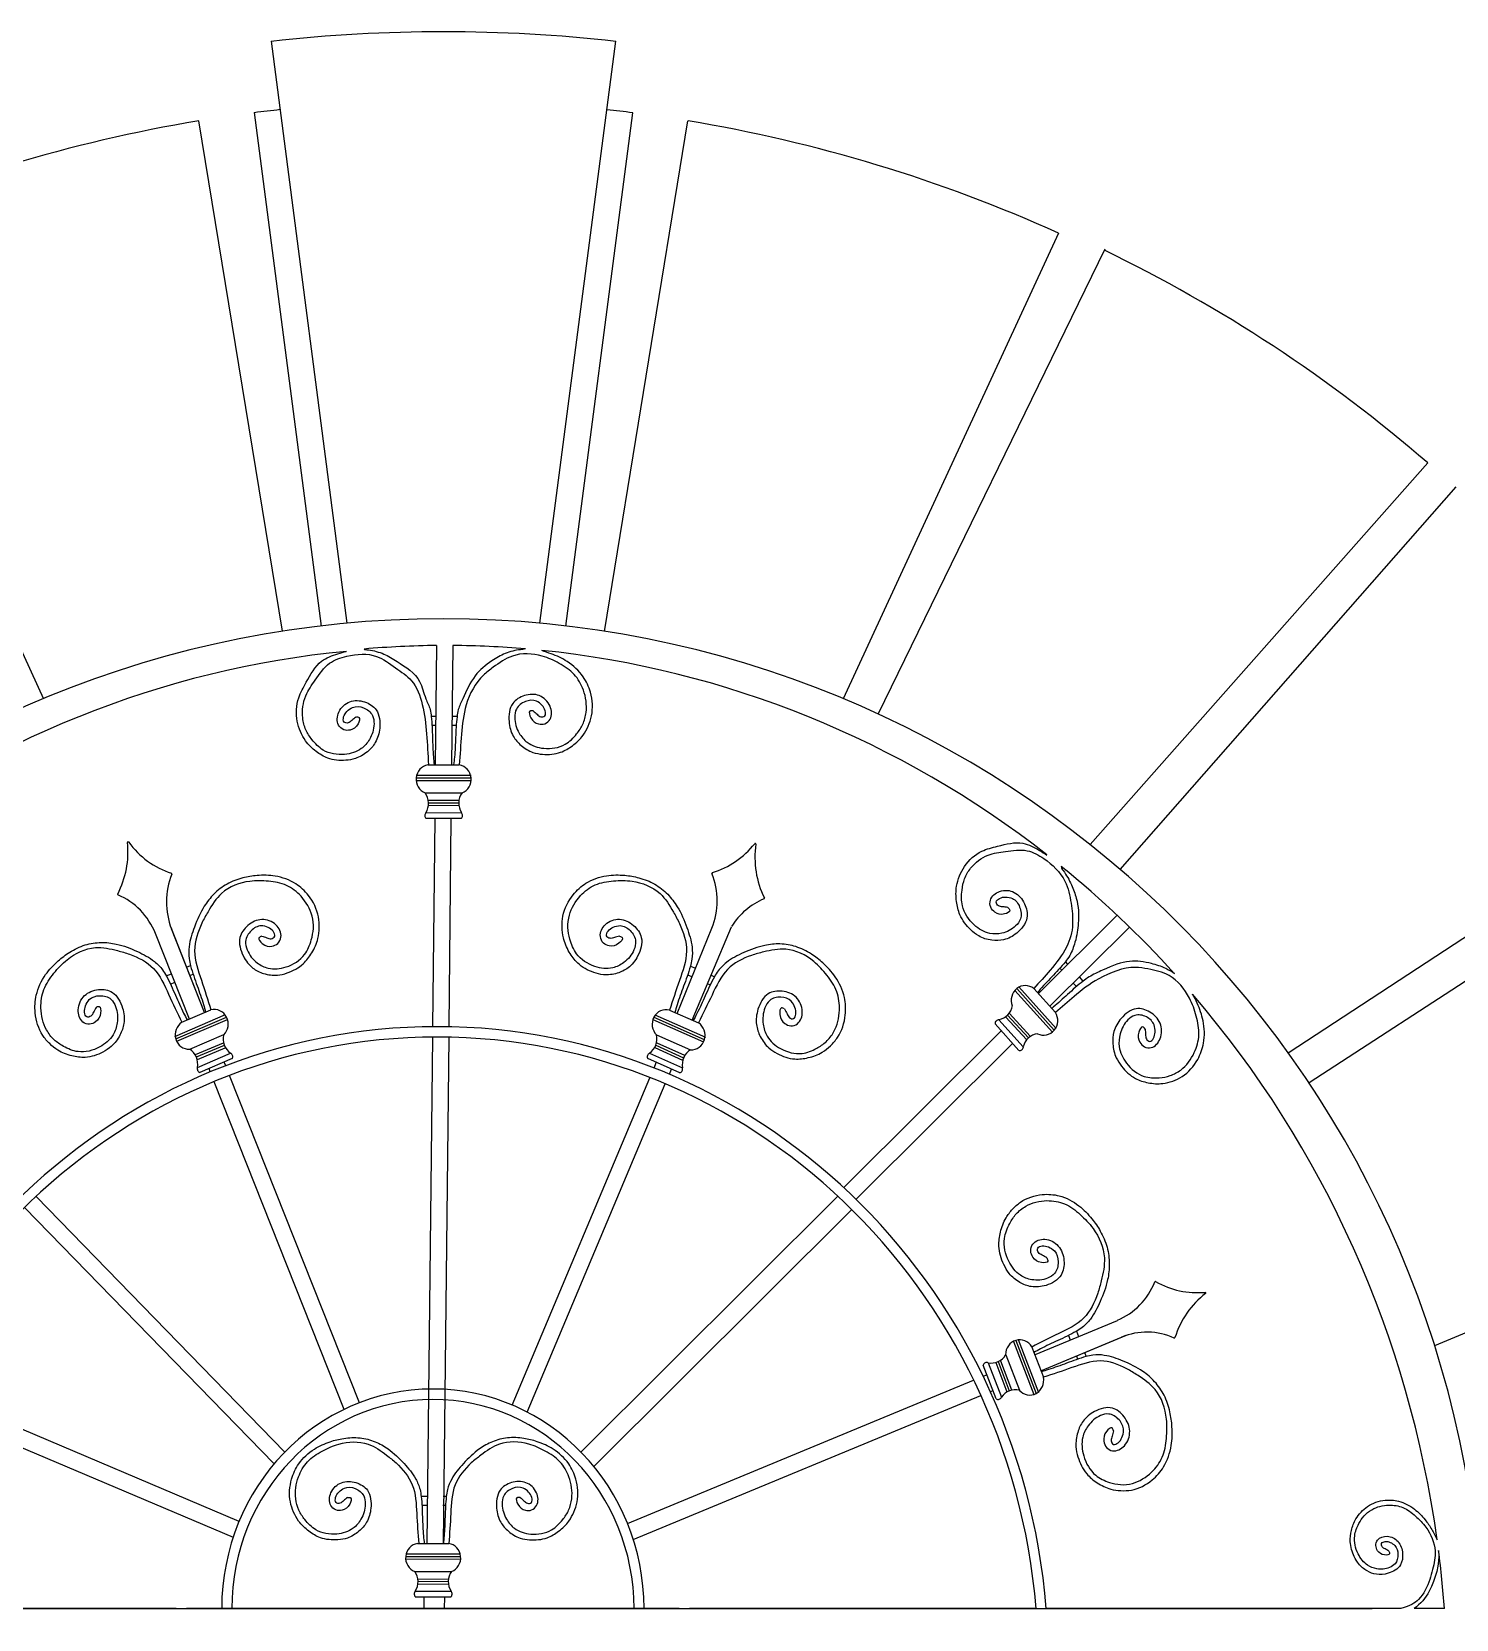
# Model space of a CAD drawing. Extents: x -43 to 90, y 6 to 81.
# Drawn here: x 44.672 to 45.737, y 65.282 to 66.468 of the extents above; entities that cross this region are included whole.
import ezdxf

# ---------------------------------------------------------------- set-up
doc = ezdxf.new("R2010")
doc.units = 0
doc.header["$LTSCALE"] = 0.1
doc.header["$MEASUREMENT"] = 0
doc.layers.add('visto', color=9, linetype='CONTINUOUS')

msp = doc.modelspace()

# ---------------------------------------------------------------- linework, layer by layer
at = {"layer": 'visto'}
for p, q in [((44.8514, 66.4611), (44.9079, 66.0263)), ((45.0522, 66.0263), (45.1088, 66.4611)), ((44.8598, 66.0203), (44.7973, 66.4016)), ((44.8387, 66.4077), (44.8886, 66.0242)), ((45.0716, 66.0242), (45.1215, 66.4076)), ((45.1003, 66.0202), (45.1628, 66.4016)), ((44.5204, 66.3176), (44.6813, 65.9699)), ((45.4397, 66.3176), (45.2788, 65.9698)), ((45.305, 65.9583), (45.4744, 66.3059)), ((45.7155, 66.146), (45.4632, 65.8609)), ((45.4858, 65.8423), (45.7368, 66.1282)), ((44.975, 66.0096), (44.974, 65.9205)), ((44.9872, 66.0096), (44.9862, 65.9205)), ((44.9744, 65.9567), (44.971, 65.9567)), ((44.9744, 65.9499), (44.9715, 65.9499)), ((44.9896, 65.9498), (44.9865, 65.9498)), ((44.9903, 65.9566), (44.9866, 65.9566)), ((44.9597, 65.9128), (45.0007, 65.9128)), ((44.9685, 65.9204), (44.9919, 65.9205)), ((44.9685, 65.9204), (44.9919, 65.9205)), ((44.9597, 65.9108), (45.0007, 65.9109)), ((44.9597, 65.9089), (45.0007, 65.9089)), ((44.9665, 65.8996), (44.994, 65.8996)), ((44.9689, 65.8903), (44.9915, 65.8901)), ((44.969, 65.8942), (44.9915, 65.894)), ((44.969, 65.8942), (44.9915, 65.894)), ((44.969, 65.8922), (44.9915, 65.892)), ((44.9669, 65.8847), (44.9936, 65.8848)), ((44.9933, 65.8804), (44.9672, 65.8804)), ((44.9736, 65.8804), (44.9719, 65.7249)), ((44.9857, 65.8804), (44.984, 65.7248)), ((45.8554, 65.8649), (45.6113, 65.7052)), ((45.6269, 65.6831), (45.8554, 65.8316)), ((45.4246, 65.7496), (45.4834, 65.8081)), ((44.7903, 65.7306), (44.7649, 65.7945)), ((44.8016, 65.7355), (44.7768, 65.7982)), ((44.8016, 65.7355), (44.7769, 65.7979)), ((45.1546, 65.7348), (45.1806, 65.7984)), ((45.1659, 65.7298), (45.1953, 65.7996)), ((45.4331, 65.7401), (45.4926, 65.7993)), ((44.7882, 65.7693), (44.7911, 65.7706)), ((45.1646, 65.7702), (45.1684, 65.7685)), ((45.4467, 65.7716), (45.4449, 65.7736)), ((44.773, 65.7628), (44.7768, 65.7644)), ((44.7761, 65.7567), (44.7793, 65.7581)), ((44.7907, 65.763), (44.7931, 65.764)), ((45.1626, 65.7636), (45.1658, 65.7622)), ((45.1771, 65.7572), (45.1795, 65.7562)), ((45.1797, 65.7635), (45.1826, 65.7622)), ((45.4421, 65.767), (45.4406, 65.7686)), ((45.453, 65.7548), (45.4506, 65.7575)), ((45.4581, 65.759), (45.4553, 65.7621)), ((45.4351, 65.7209), (45.4071, 65.752)), ((45.4365, 65.7223), (45.4085, 65.7534)), ((45.4379, 65.7236), (45.4099, 65.7547)), ((45.4373, 65.7355), (45.4213, 65.7533)), ((44.7794, 65.7176), (44.8173, 65.7339)), ((44.7847, 65.7282), (44.8064, 65.7375)), ((44.7847, 65.7282), (44.8064, 65.7375)), ((45.1381, 65.7338), (45.1758, 65.7171)), ((45.149, 65.7373), (45.1706, 65.7277)), ((45.149, 65.7373), (45.1706, 65.7277)), ((45.4171, 65.7165), (45.4016, 65.7335)), ((45.4185, 65.7179), (45.4029, 65.7348)), ((45.4185, 65.7179), (45.4029, 65.7348)), ((44.7801, 65.7158), (44.818, 65.7321)), ((44.7808, 65.714), (44.8187, 65.7303)), ((44.7903, 65.7306), (44.7901, 65.7309)), ((45.1366, 65.7302), (45.1743, 65.7135)), ((45.1373, 65.732), (45.175, 65.7153)), ((45.2792, 65.6047), (45.3968, 65.7219)), ((45.3922, 65.7269), (45.4101, 65.7071)), ((45.4133, 65.7099), (45.3951, 65.7301)), ((45.4158, 65.7152), (45.4002, 65.7321)), ((44.7905, 65.7081), (44.8159, 65.719)), ((44.7948, 65.7041), (44.8157, 65.7128)), ((44.7948, 65.7041), (44.8157, 65.7128)), ((44.7955, 65.7023), (44.8164, 65.711)), ((44.9718, 65.717), (44.9677, 65.3388)), ((44.984, 65.717), (44.9798, 65.3388)), ((45.1388, 65.7111), (45.1595, 65.7017)), ((45.1393, 65.7189), (45.1646, 65.7077)), ((45.1395, 65.7129), (45.1602, 65.7035)), ((45.1395, 65.7129), (45.1602, 65.7035)), ((45.2885, 65.596), (45.4053, 65.7124)), ((44.7962, 65.7004), (44.8171, 65.7092)), ((44.7963, 65.6945), (44.821, 65.7051)), ((44.8223, 65.701), (44.7981, 65.6906)), ((44.8174, 65.6957), (44.8163, 65.6984)), ((45.1567, 65.6903), (45.1327, 65.701)), ((45.1341, 65.7051), (45.1586, 65.6942)), ((45.1374, 65.694), (45.1391, 65.6981)), ((45.138, 65.7093), (45.1587, 65.6999)), ((44.8059, 65.6911), (44.805, 65.6936)), ((44.9174, 65.4439), (44.8203, 65.6884)), ((45.0314, 65.4421), (45.1344, 65.6868)), ((45.1489, 65.6893), (45.1505, 65.6931)), ((44.906, 65.439), (44.8088, 65.6838)), ((45.0427, 65.4369), (45.1458, 65.6821)), ((44.8616, 65.4071), (44.6757, 65.5981)), ((45.0828, 65.4071), (45.2747, 65.5982)), ((44.8536, 65.3983), (44.6671, 65.5899)), ((45.0924, 65.3963), (45.2851, 65.5883)), ((45.7208, 65.4868), (45.8554, 65.5428)), ((45.4218, 65.4798), (45.4836, 65.5055)), ((45.453, 65.4974), (45.4545, 65.4934)), ((45.406, 65.4898), (45.4212, 65.4502)), ((45.4077, 65.4905), (45.4229, 65.4509)), ((45.4095, 65.4912), (45.4247, 65.4517)), ((45.4196, 65.4856), (45.4283, 65.463)), ((45.4196, 65.4856), (45.4283, 65.463)), ((45.4264, 65.4679), (45.4905, 65.4944)), ((45.4264, 65.4679), (45.4867, 65.493)), ((45.4471, 65.4942), (45.4484, 65.4909)), ((45.3871, 65.4739), (45.397, 65.4481)), ((45.3928, 65.474), (45.4009, 65.4521)), ((45.3945, 65.4747), (45.4027, 65.4528)), ((45.3963, 65.4754), (45.4044, 65.4535)), ((45.3963, 65.4754), (45.4044, 65.4535)), ((45.4002, 65.4798), (45.4104, 65.4533)), ((45.453, 65.479), (45.4539, 65.4765)), ((45.4591, 65.4815), (45.4603, 65.4785)), ((44.8274, 65.3553), (44.5751, 65.4622)), ((45.1176, 65.3538), (45.3762, 65.4609)), ((45.393, 65.4468), (45.3833, 65.472)), ((45.3833, 65.4638), (45.386, 65.4649)), ((44.8231, 65.3433), (44.5696, 65.4507)), ((45.1219, 65.3418), (45.3816, 65.4493)), ((45.3887, 65.4522), (45.3906, 65.453)), ((44.9634, 65.3741), (44.9679, 65.3741)), ((44.964, 65.3675), (44.9679, 65.3675)), ((44.9797, 65.3675), (44.9817, 65.3675)), ((44.9798, 65.3741), (44.9822, 65.3741)), ((44.9519, 65.3312), (44.9929, 65.3312)), ((44.9607, 65.3388), (44.9841, 65.3388)), ((44.9607, 65.3388), (44.9841, 65.3388)), ((44.9519, 65.3292), (44.9929, 65.3292)), ((44.9519, 65.3272), (44.9929, 65.3273)), ((44.9586, 65.3179), (44.9861, 65.318)), ((44.9611, 65.3125), (44.9837, 65.3123)), ((44.9611, 65.3125), (44.9837, 65.3123)), ((44.9611, 65.3106), (44.9837, 65.3104)), ((44.9611, 65.3086), (44.9837, 65.3084)), ((44.959, 65.3031), (44.9858, 65.3031)), ((44.9855, 65.2988), (44.9593, 65.2988)), ((44.9654, 65.2988), (44.9653, 65.2902)), ((44.9808, 65.2988), (44.9807, 65.2902)), ((44.2773, 65.2902), (45.674, 65.2902)), ((44.7805, 65.2902), (44.5277, 65.2902)), ((45.1563, 65.2902), (44.7881, 65.2902)), ((45.4229, 65.2902), (45.1639, 65.2902)), ((45.6955, 65.2902), (45.4305, 65.2902)), ((45.728, 65.2902), (45.7053, 65.2902))]:
    msp.add_line(p, q, dxfattribs=at)
for centre, radius, start, end in [((44.9801, 65.3144), 1.1537, 83.5922, 96.4027), ((44.9801, 65.3002), 1.1164, 96.2751, 97.2742), ((44.9801, 65.3002), 1.1164, 82.721, 83.7202), ((44.9801, 65.3002), 1.1164, 99.4232, 114.3109), ((44.9801, 65.3002), 1.1164, 65.6891, 80.5768), ((44.9939, 65.3118), 1.103, 49.1412, 64.2032), ((44.98, 65.2531), 0.7765, 2.1377, 177.8611)]:
    msp.add_arc(centre, radius, start, end, dxfattribs=at)
for centre, major_axis, ratio, start_param, end_param in [((44.9834, 65.23), (0, 0.7797), 0.962117, 0.011203, 0.083452), ((44.9801, 65.23), (0, 0.7797), 0.962117, -0.081637, -0.009388), ((44.9753, 65.2389), (0, 0.7696), 0.962117, 0.091663, 0.647964), ((44.9801, 65.23), (0, 0.7797), 0.962117, -0.644806, -0.097999), ((44.9701, 65.9097), (0, 0.0109), 0.962117, 0.155923, 2.784514), ((44.9903, 65.9097), (0, 0.0109), 0.962117, 3.499964, 6.128555), ((44.9566, 65.8918), (0, 0.0128), 0.962117, 4.124317, 5.358226), ((45.0038, 65.8919), (0, 0.0128), 0.962117, 0.926252, 2.160161), ((44.969, 65.8827), (0, 0.00297), 0.962117, 0.816935, 2.456389), ((44.9915, 65.8827), (0, 0.00297), 0.962117, 3.82809, 5.467543), ((44.6781, 65.856), (0, 0.0689), 0.962117, 4.229374, 4.807484), ((44.7445, 65.8625), (-0.000338, 0.000338), 1, 4.588714, 7.167399), ((44.7956, 65.9024), (0, 0.0659), 0.962117, 2.21389, 2.840653), ((45.1619, 65.9059), (0, 0.0689), 0.962117, 3.435543, 4.013653), ((45.2762, 65.8513), (0, 0.0659), 0.962117, 1.420059, 2.046822), ((45.213, 65.8613), (-0.000338, 0.000338), 1, 3.770413, 6.350768), ((44.9801, 65.23), (0, 0.7797), 0.962117, -0.815524, -0.662844), ((44.8243, 65.818), (0, 0.0532), 0.962117, 1.168969, 1.958981), ((44.7767, 65.8389), (-0.000338, 0.000338), 1, 3.701764, 5.207607), ((45.1335, 65.8191), (0, 0.0531), 0.962117, 4.312327, 5.104166), ((45.1812, 65.8395), (0.000338, 0.000338), 1, 1.06881, 2.570075), ((44.7371, 65.8237), (-0.000338, 0.000338), 1, 0.286325, 1.802655), ((44.7177, 65.7741), (0, 0.0531), 0.962117, -1.177028, -0.385189), ((45.2384, 65.7709), (0, 0.0532), 0.962117, 0.375139, 1.000864), ((45.2194, 65.8208), (-0.000338, 0.000338), 1, 2.898964, 4.418921), ((45.4148, 65.7447), (0, 0.0109), 0.962117, -0.663039, 1.965552), ((44.9801, 65.23), (0, 0.7797), 0.962117, -1.42727, -0.84222), ((44.8088, 65.7269), (0, 0.0109), 0.962117, 3.890746, 6.519337), ((45.1465, 65.7267), (0, 0.0109), 0.962117, -0.247125, 2.381465), ((45.3931, 65.7428), (0, 0.0128), 0.962117, 3.305355, 4.539264), ((45.4286, 65.7294), (0, 0.0109), 0.962117, 2.681002, 5.309593), ((44.9753, 65.2501), (0, 0.4748), 0.962117, -1.486285, 1.486285), ((44.7901, 65.7189), (0, 0.0109), 0.962117, 0.546705, 3.175296), ((45.1651, 65.7185), (0, 0.0109), 0.962117, 3.096916, 5.725507), ((45.3951, 65.7271), (0, 0.00297), 0.962117, -0.002027, 1.637426), ((44.9753, 65.2501), (0, 0.467), 0.962117, -1.48486, 1.48486), ((44.8278, 65.7158), (0, 0.0128), 0.962117, 1.317034, 2.550943), ((45.1273, 65.7158), (0, 0.0128), 0.962117, 3.721268, 4.955178), ((45.4105, 65.71), (0, 0.00297), 0.962117, 3.009127, 4.648581), ((45.4253, 65.7069), (0, 0.0128), 0.962117, 0.10729, 1.341199), ((44.7842, 65.697), (0, 0.0128), 0.962117, 4.515099, 5.749008), ((44.8198, 65.7024), (0, 0.00297), 0.962117, 4.218871, 5.858325), ((45.1352, 65.7023), (0, 0.00297), 0.962117, 0.413887, 2.05334), ((45.1708, 65.6966), (0, 0.0128), 0.962117, 0.523203, 1.757113), ((44.799, 65.6935), (0, 0.00297), 0.962117, 1.207717, 2.84717), ((45.1559, 65.6932), (0, 0.00297), 0.962117, 3.425041, 5.064494), ((45.4645, 65.5548), (0, 0.0531), 0.962117, 3.524711, 4.316551), ((45.512, 65.534), (0.000338, 0.000338), 1, 0.307676, 1.756729), ((45.5436, 65.5951), (0, 0.0689), 0.962117, 2.647928, 3.226038), ((45.587, 65.4724), (0, 0.0659), 0.962117, 0.632444, 1.259207), ((45.5492, 65.526), (-0.000338, 0.000338), 1, 2.970336, 5.579048), ((45.5056, 65.4435), (0, 0.0532), 0.962117, -0.412476, 0.377535), ((45.4106, 65.4801), (0, 0.0109), 0.962117, -1.03474, 1.59385), ((45.5262, 65.4928), (-0.000338, 0.000338), 1, 2.136925, 3.603954), ((45.386, 65.4711), (0, 0.00297), 0.962117, -0.373728, 1.265725), ((45.3896, 65.4864), (0, 0.0128), 0.962117, 2.933653, 4.167563), ((45.4181, 65.4606), (0, 0.0109), 0.962117, 2.309301, 4.937891), ((44.9722, 65.2902), (0, 0.164), 0.962117, -1.570796, 1.570796), ((45.4072, 65.4409), (0, 0.0128), 0.962117, -0.264412, 0.969498), ((44.9722, 65.2902), (0, 0.1562), 0.962117, -1.570796, 1.570796), ((45.3944, 65.4494), (0, 0.00297), 0.962117, 2.637426, 4.276879), ((44.9623, 65.3281), (0, 0.0109), 0.962117, 0.155923, 2.784514), ((44.9825, 65.3281), (0, 0.0109), 0.962117, 3.499964, 6.128555), ((44.9801, 65.23), (0, 0.7797), 0.962117, -1.493493, -1.437655), ((44.9488, 65.3102), (0, 0.0128), 0.962117, 4.124317, 5.358226), ((44.996, 65.3103), (0, 0.0128), 0.962117, 0.926252, 2.160161), ((44.9611, 65.3011), (0, 0.00297), 0.962117, 0.816935, 2.456389), ((44.9837, 65.3011), (0, 0.00297), 0.962117, 3.82809, 5.467543)]:
    msp.add_ellipse(centre, major_axis=major_axis, ratio=ratio, start_param=start_param, end_param=end_param, dxfattribs=at)
for points, knots in [([(44.9209, 66.0069), (44.9209, 66.0066), (44.9265, 66.0062), (44.9356, 66.0039), (44.9484, 65.9958), (44.9629, 65.9867), (44.9658, 65.9712), (44.9702, 65.963), (44.9715, 65.9531), (44.9719, 65.9413), (44.9722, 65.9293), (44.9729, 65.9225), (44.9731, 65.9206)], [0.3052072, 0.3052072, 0.3052072, 0.3052072, 0.3109717, 0.325695, 0.3395508, 0.3669004, 0.3832256, 0.393643, 0.4000635, 0.4186062, 0.4359722, 0.4428803, 0.4428803, 0.4428803, 0.4428803]), ([(45.0413, 66.0071), (45.0401, 66.0067), (45.0349, 66.0064), (45.0262, 66.0042), (45.0146, 65.9975), (45.0021, 65.9872), (44.9962, 65.973), (44.9911, 65.9629), (44.9897, 65.953), (44.9892, 65.9412), (44.9887, 65.9292), (44.9879, 65.9224), (44.9877, 65.9205)], [0.3030127, 0.3030127, 0.3030127, 0.3030127, 0.3073452, 0.3220686, 0.3359243, 0.3561849, 0.3797978, 0.3902152, 0.3966357, 0.4151784, 0.4325444, 0.4394525, 0.4394525, 0.4394525, 0.4394525]), ([(44.9146, 65.9562), (44.9155, 65.9563), (44.9184, 65.9564), (44.9161, 65.9492), (44.9115, 65.9462), (44.9053, 65.9461), (44.9, 65.951), (44.901, 65.9612), (44.9097, 65.9691), (44.9212, 65.9685), (44.932, 65.9619), (44.9333, 65.9485), (44.9302, 65.9373), (44.9232, 65.9296), (44.9153, 65.925), (44.905, 65.9233), (44.8945, 65.9243), (44.8844, 65.9304), (44.8773, 65.9372), (44.873, 65.9453), (44.8695, 65.9559), (44.8704, 65.9696), (44.8786, 65.984), (44.8864, 65.9983), (44.899, 66.0029), (44.9054, 66.0047), (44.9075, 66.0052)], [0, 0, 0, 0, 0.0029522, 0.0088753, 0.017877, 0.0237296, 0.0300744, 0.041641, 0.0552271, 0.0689889, 0.081862, 0.09836, 0.1118525, 0.1228051, 0.1354037, 0.1444547, 0.1612156, 0.1734922, 0.1870827, 0.1965234, 0.2061563, 0.227041, 0.2424418, 0.2659819, 0.2824657, 0.2904474, 0.2904474, 0.2904474, 0.2904474]), ([(44.9146, 65.9562), (44.9136, 65.9554), (44.9117, 65.9539), (44.9092, 65.9513), (44.9049, 65.952), (44.9053, 65.9569), (44.9079, 65.9606), (44.9129, 65.9646), (44.9208, 65.9638), (44.9275, 65.9586), (44.9288, 65.949), (44.9259, 65.9399), (44.9181, 65.9309), (44.9053, 65.927), (44.8909, 65.9294), (44.8822, 65.9384), (44.8768, 65.9466), (44.8739, 65.9579), (44.8757, 65.9718), (44.8849, 65.9845), (44.8934, 65.9972), (44.9105, 66.003), (44.9291, 66.0044), (44.9438, 65.993), (44.9584, 65.9836), (44.9654, 65.9647), (44.9677, 65.9434), (44.9685, 65.9283), (44.9689, 65.9206)], [0, 0, 0, 0, 0.0038421, 0.0070873, 0.010149, 0.0137589, 0.0183324, 0.0234904, 0.0316056, 0.0401255, 0.0462395, 0.0578075, 0.0667282, 0.0797324, 0.0959035, 0.1071594, 0.1153955, 0.1241279, 0.1401531, 0.1532137, 0.1693551, 0.1829482, 0.2051584, 0.2214176, 0.2362976, 0.2550037, 0.2762429, 0.2981759, 0.2981759, 0.2981759, 0.2981759]), ([(45.047, 65.9608), (45.048, 65.96), (45.0499, 65.9585), (45.0524, 65.9559), (45.0567, 65.9565), (45.0563, 65.9615), (45.0538, 65.9651), (45.0489, 65.9693), (45.0409, 65.9685), (45.0341, 65.9634), (45.0328, 65.9539), (45.0355, 65.9447), (45.0432, 65.9356), (45.056, 65.9316), (45.0703, 65.9337), (45.0792, 65.9426), (45.0847, 65.9508), (45.0878, 65.9621), (45.0859, 65.9757), (45.0784, 65.9889), (45.0667, 65.9966), (45.0516, 66.0035), (45.0327, 66.0045), (45.0192, 65.9948), (45.0055, 65.9846), (44.9958, 65.9668), (44.9935, 65.9431), (44.9924, 65.9281), (44.9919, 65.9205)], [0, 0, 0, 0, 0.0038421, 0.0070873, 0.010149, 0.0137589, 0.0183324, 0.0234904, 0.0316056, 0.0401255, 0.0462395, 0.0578075, 0.0667282, 0.0797324, 0.0959035, 0.1071594, 0.1153955, 0.1241279, 0.1401531, 0.1532137, 0.1667739, 0.180367, 0.2025771, 0.2188363, 0.228019, 0.2526819, 0.2739211, 0.2958541, 0.2958541, 0.2958541, 0.2958541]), ([(45.047, 65.9608), (45.0461, 65.9609), (45.0433, 65.9611), (45.0455, 65.9538), (45.05, 65.9508), (45.0562, 65.9506), (45.0615, 65.9554), (45.0607, 65.9656), (45.0521, 65.9737), (45.0406, 65.9732), (45.0297, 65.9667), (45.0282, 65.9534), (45.0312, 65.9422), (45.0381, 65.9343), (45.0459, 65.9296), (45.0562, 65.9278), (45.0668, 65.9286), (45.0769, 65.9347), (45.0841, 65.9413), (45.0884, 65.9494), (45.0921, 65.96), (45.0912, 65.9735), (45.0845, 65.9879), (45.0737, 65.9978), (45.0625, 66.003), (45.0558, 66.0049), (45.0535, 66.0059)], [0, 0, 0, 0, 0.0029522, 0.0088753, 0.017877, 0.0237296, 0.0300744, 0.041641, 0.0552271, 0.0689889, 0.081862, 0.09836, 0.1118525, 0.1228051, 0.1354037, 0.1444547, 0.1612156, 0.1734922, 0.1870827, 0.1965234, 0.2061563, 0.227041, 0.2424418, 0.2623554, 0.2788392, 0.2878453, 0.2878453, 0.2878453, 0.2878453]), ([(45.4018, 65.8139), (45.4025, 65.8132), (45.4046, 65.8112), (45.3979, 65.8079), (45.3927, 65.8094), (45.3884, 65.8139), (45.3881, 65.8212), (45.3959, 65.8276), (45.4074, 65.8265), (45.4149, 65.8175), (45.4178, 65.8047), (45.4094, 65.7945), (45.3995, 65.7892), (45.3892, 65.789), (45.3806, 65.7918), (45.3723, 65.7984), (45.3657, 65.807), (45.363, 65.8188), (45.3628, 65.8288), (45.3655, 65.8376), (45.3705, 65.8476), (45.3806, 65.8564), (45.3962, 65.8602), (45.4115, 65.8642), (45.4235, 65.8579), (45.4292, 65.8543), (45.431, 65.8531)], [0, 0, 0, 0, 0.0029522, 0.0088753, 0.017877, 0.0237296, 0.0300744, 0.041641, 0.0552271, 0.0689889, 0.081862, 0.09836, 0.1118525, 0.1228051, 0.1354037, 0.1444547, 0.1612156, 0.1734922, 0.1870827, 0.1965234, 0.2061563, 0.227041, 0.2424418, 0.2659819, 0.2824657, 0.2904474, 0.2904474, 0.2904474, 0.2904474]), ([(45.4018, 65.8139), (45.4005, 65.8141), (45.3982, 65.8145), (45.3947, 65.8146), (45.3922, 65.8183), (45.3959, 65.8214), (45.4002, 65.822), (45.4065, 65.821), (45.4114, 65.8145), (45.4124, 65.8058), (45.4066, 65.7983), (45.3983, 65.7942), (45.3867, 65.7938), (45.3751, 65.8008), (45.3668, 65.8131), (45.3671, 65.826), (45.3691, 65.8357), (45.3749, 65.8457), (45.3858, 65.854), (45.4009, 65.8558), (45.4157, 65.8582), (45.4315, 65.8494), (45.4454, 65.8363), (45.4492, 65.8176), (45.4511, 65.8), (45.4466, 65.7833), (45.4342, 65.7679), (45.4253, 65.7579), (45.4211, 65.7534)], [0, 0, 0, 0, 0.0041268, 0.0076126, 0.0109012, 0.0147787, 0.019691, 0.0252314, 0.033948, 0.0430994, 0.0496664, 0.0620919, 0.0716737, 0.0856417, 0.1030113, 0.1151014, 0.1239479, 0.1333275, 0.1505404, 0.164569, 0.1819067, 0.1965072, 0.2203635, 0.2378277, 0.2538105, 0.273903, 0.2967163, 0.3158959, 0.3158959, 0.3158959, 0.3158959]), ([(45.4417, 65.8445), (45.4417, 65.8433), (45.445, 65.8392), (45.4495, 65.8311), (45.4545, 65.8176), (45.455, 65.8055), (45.4531, 65.7903), (45.4488, 65.7786), (45.4427, 65.7707), (45.4348, 65.7623), (45.4276, 65.7548), (45.4242, 65.7507), (45.4239, 65.7503)], [0.3067854, 0.3067854, 0.3067854, 0.3067854, 0.3109717, 0.325695, 0.3395508, 0.3669004, 0.3832256, 0.393643, 0.4000635, 0.4186062, 0.4359722, 0.4377617, 0.4377617, 0.4377617, 0.4377617]), ([(44.8443, 65.7925), (44.8434, 65.7921), (44.8407, 65.7912), (44.8456, 65.7853), (44.851, 65.7843), (44.8568, 65.7866), (44.86, 65.7933), (44.8553, 65.8025), (44.8442, 65.8065), (44.8336, 65.8014), (44.8259, 65.7909), (44.8295, 65.7778), (44.8366, 65.7685), (44.846, 65.764), (44.8551, 65.7628), (44.8654, 65.7653), (44.875, 65.7704), (44.8822, 65.7802), (44.8865, 65.7894), (44.8874, 65.7987), (44.8869, 65.8101), (44.8809, 65.8224), (44.8692, 65.8331), (44.8554, 65.838), (44.8417, 65.8382), (44.8295, 65.8363), (44.8183, 65.8321), (44.8084, 65.8245), (44.8, 65.8136), (44.794, 65.8001), (44.7898, 65.7869), (44.7896, 65.7768), (44.7919, 65.767), (44.796, 65.7557), (44.8, 65.7443), (44.8019, 65.7377), (44.8024, 65.7358)], [0, 0, 0, 0, 0.0024036, 0.007226, 0.014555, 0.0193201, 0.0244859, 0.0339031, 0.0449646, 0.0561691, 0.0666501, 0.0800824, 0.0910676, 0.0999849, 0.1102425, 0.1176115, 0.1312579, 0.1412532, 0.1523182, 0.1600046, 0.1678475, 0.1848513, 0.1973903, 0.2136035, 0.2270242, 0.237627, 0.2502331, 0.2622205, 0.2735016, 0.2899973, 0.3045368, 0.3130184, 0.3182458, 0.3333428, 0.3474818, 0.3531062, 0.3531062, 0.3531062, 0.3531062]), ([(44.8443, 65.7925), (44.8456, 65.7921), (44.8479, 65.7915), (44.8512, 65.79), (44.855, 65.7923), (44.8528, 65.7969), (44.849, 65.7992), (44.8429, 65.8011), (44.8357, 65.7971), (44.8313, 65.7896), (44.8336, 65.7801), (44.8397, 65.7726), (44.8503, 65.7672), (44.8638, 65.7687), (44.8765, 65.7766), (44.8813, 65.7886), (44.8834, 65.7984), (44.882, 65.8103), (44.8751, 65.8222), (44.8631, 65.8315), (44.8492, 65.8339), (44.8325, 65.8342), (44.8144, 65.8275), (44.8053, 65.8129), (44.7976, 65.7991), (44.7917, 65.7811), (44.7995, 65.7593), (44.804, 65.7448), (44.8064, 65.7375)], [0, 0, 0, 0, 0.0039008, 0.0071957, 0.0103042, 0.0139694, 0.0186128, 0.0238497, 0.032089, 0.0407393, 0.0469468, 0.0586918, 0.067749, 0.0809522, 0.0973706, 0.1087987, 0.1171608, 0.1260268, 0.1422971, 0.1555575, 0.1693251, 0.1831261, 0.2056761, 0.222184, 0.2315071, 0.2519039, 0.273468, 0.2957365, 0.2957365, 0.2957365, 0.2957365]), ([(45.1116, 65.7926), (45.1125, 65.7923), (45.1152, 65.7913), (45.1103, 65.7855), (45.1049, 65.7846), (45.0991, 65.7869), (45.096, 65.7937), (45.1007, 65.8028), (45.1118, 65.8067), (45.1224, 65.8015), (45.1301, 65.7909), (45.1262, 65.7778), (45.1191, 65.7686), (45.1096, 65.7642), (45.1005, 65.7631), (45.0903, 65.7657), (45.0807, 65.7709), (45.0736, 65.7808), (45.0694, 65.79), (45.0686, 65.7994), (45.0692, 65.8108), (45.0754, 65.8229), (45.0871, 65.8336), (45.101, 65.8383), (45.1147, 65.8384), (45.1268, 65.8363), (45.1381, 65.832), (45.1478, 65.8243), (45.1562, 65.8133), (45.162, 65.7997), (45.1661, 65.7865), (45.1662, 65.7764), (45.1638, 65.7666), (45.1596, 65.7554), (45.1554, 65.744), (45.1535, 65.7374), (45.1529, 65.7355)], [0, 0, 0, 0, 0.0024036, 0.007226, 0.014555, 0.0193201, 0.0244859, 0.0339031, 0.0449646, 0.0561691, 0.0666501, 0.0800824, 0.0910676, 0.0999849, 0.1102425, 0.1176115, 0.1312579, 0.1412532, 0.1523182, 0.1600046, 0.1678475, 0.1848513, 0.1973903, 0.2136035, 0.2270242, 0.237627, 0.2502331, 0.2622205, 0.2735016, 0.2899973, 0.3045368, 0.3130184, 0.3182458, 0.3333428, 0.3474818, 0.3531062, 0.3531062, 0.3531062, 0.3531062]), ([(45.1116, 65.7926), (45.1103, 65.7923), (45.108, 65.7917), (45.1047, 65.7903), (45.1009, 65.7926), (45.1032, 65.7971), (45.107, 65.7995), (45.1131, 65.8012), (45.1203, 65.7972), (45.1246, 65.7896), (45.1222, 65.7802), (45.116, 65.7728), (45.1054, 65.7675), (45.0919, 65.7691), (45.0793, 65.7771), (45.0746, 65.7892), (45.0726, 65.799), (45.0741, 65.8109), (45.0811, 65.8227), (45.0932, 65.8319), (45.1071, 65.8342), (45.1239, 65.8343), (45.1419, 65.8273), (45.1508, 65.8127), (45.1584, 65.7987), (45.1642, 65.7807), (45.1561, 65.759), (45.1514, 65.7446), (45.149, 65.7373)], [0, 0, 0, 0, 0.0039008, 0.0071957, 0.0103042, 0.0139694, 0.0186128, 0.0238497, 0.032089, 0.0407393, 0.0469468, 0.0586918, 0.067749, 0.0809522, 0.0973706, 0.1087987, 0.1171608, 0.1260268, 0.1422971, 0.1555575, 0.1693251, 0.1831261, 0.2056761, 0.222184, 0.2315071, 0.2519039, 0.273468, 0.2957365, 0.2957365, 0.2957365, 0.2957365]), ([(44.7205, 65.7393), (44.7213, 65.7397), (44.7239, 65.741), (44.7245, 65.7333), (44.7213, 65.7287), (44.7156, 65.726), (44.7088, 65.7284), (44.7058, 65.7384), (44.711, 65.7493), (44.722, 65.7535), (44.7346, 65.7517), (44.7409, 65.7397), (44.7422, 65.728), (44.7386, 65.7179), (44.733, 65.7104), (44.724, 65.7046), (44.7137, 65.7011), (44.702, 65.7028), (44.6927, 65.7062), (44.6857, 65.7121), (44.6783, 65.7206), (44.6743, 65.7337), (44.6752, 65.7499), (44.6817, 65.7635), (44.6912, 65.7736), (44.7012, 65.7812), (44.712, 65.7865), (44.7241, 65.7883), (44.7375, 65.7868), (44.751, 65.7816), (44.7629, 65.7753), (44.7698, 65.7684), (44.7749, 65.7597), (44.7797, 65.7487), (44.7846, 65.7377), (44.7877, 65.7316), (44.7886, 65.7299)], [0, 0, 0, 0, 0.0024036, 0.007226, 0.014555, 0.0193201, 0.0244859, 0.0339031, 0.0449646, 0.0561691, 0.0666501, 0.0800824, 0.0910676, 0.0999849, 0.1102425, 0.1176115, 0.1312579, 0.1412532, 0.1523182, 0.1600046, 0.1678475, 0.1848513, 0.1973903, 0.2136035, 0.2270242, 0.237627, 0.2502331, 0.2622205, 0.2735016, 0.2899973, 0.3045368, 0.3130184, 0.3182458, 0.3333428, 0.3474818, 0.3531062, 0.3531062, 0.3531062, 0.3531062]), ([(44.7205, 65.7393), (44.7198, 65.7381), (44.7186, 65.7359), (44.7172, 65.7325), (44.713, 65.7314), (44.7115, 65.7362), (44.7125, 65.7406), (44.7156, 65.7465), (44.7234, 65.7489), (44.7317, 65.7468), (44.7364, 65.7384), (44.7372, 65.7286), (44.7334, 65.717), (44.7228, 65.7082), (44.7085, 65.7045), (44.6969, 65.7094), (44.6887, 65.7149), (44.6816, 65.7243), (44.6784, 65.7378), (44.6806, 65.7532), (44.6888, 65.7651), (44.7005, 65.7776), (44.7179, 65.786), (44.7343, 65.7824), (44.7491, 65.7782), (44.7655, 65.7699), (44.7748, 65.7486), (44.7814, 65.7351), (44.7847, 65.7282)], [0, 0, 0, 0, 0.0039008, 0.0071957, 0.0103042, 0.0139694, 0.0186128, 0.0238497, 0.032089, 0.0407393, 0.0469468, 0.0586918, 0.067749, 0.0809522, 0.0973706, 0.1087987, 0.1171608, 0.1260268, 0.1422971, 0.1555575, 0.1693251, 0.1831261, 0.2056761, 0.222184, 0.2315071, 0.2519039, 0.273468, 0.2957365, 0.2957365, 0.2957365, 0.2957365]), ([(45.2349, 65.7381), (45.2341, 65.7386), (45.2315, 65.7399), (45.2308, 65.7322), (45.234, 65.7275), (45.2396, 65.7248), (45.2465, 65.7271), (45.2496, 65.737), (45.2445, 65.7481), (45.2336, 65.7523), (45.2209, 65.7507), (45.2145, 65.7388), (45.2131, 65.7271), (45.2166, 65.7169), (45.2221, 65.7093), (45.2311, 65.7035), (45.2413, 65.6999), (45.2531, 65.7015), (45.2624, 65.7047), (45.2694, 65.7106), (45.2769, 65.719), (45.2811, 65.732), (45.2803, 65.7482), (45.2739, 65.7619), (45.2645, 65.7721), (45.2546, 65.7798), (45.2438, 65.7852), (45.2318, 65.7872), (45.2183, 65.7858), (45.2049, 65.7808), (45.1929, 65.7746), (45.1858, 65.7677), (45.1807, 65.7592), (45.1758, 65.7482), (45.1708, 65.7372), (45.1676, 65.7312), (45.1667, 65.7295)], [0, 0, 0, 0, 0.0024036, 0.007226, 0.014555, 0.0193201, 0.0244859, 0.0339031, 0.0449646, 0.0561691, 0.0666501, 0.0800824, 0.0910676, 0.0999849, 0.1102425, 0.1176115, 0.1312579, 0.1412532, 0.1523182, 0.1600046, 0.1678475, 0.1848513, 0.1973903, 0.2136035, 0.2270242, 0.237627, 0.2502331, 0.2622205, 0.2735016, 0.2899973, 0.3045368, 0.3130184, 0.3182458, 0.3333428, 0.3474818, 0.3531062, 0.3531062, 0.3531062, 0.3531062]), ([(45.2349, 65.7381), (45.2356, 65.7369), (45.2368, 65.7348), (45.2381, 65.7313), (45.2423, 65.7301), (45.2439, 65.7349), (45.2429, 65.7394), (45.2398, 65.7452), (45.2321, 65.7478), (45.2238, 65.7458), (45.219, 65.7374), (45.2181, 65.7276), (45.2218, 65.716), (45.2323, 65.707), (45.2466, 65.7032), (45.2582, 65.708), (45.2664, 65.7134), (45.2736, 65.7227), (45.2769, 65.7362), (45.2749, 65.7516), (45.2668, 65.7636), (45.2553, 65.7762), (45.238, 65.7848), (45.2216, 65.7814), (45.2067, 65.7774), (45.1902, 65.7692), (45.1807, 65.7481), (45.174, 65.7346), (45.1706, 65.7277)], [0, 0, 0, 0, 0.0039008, 0.0071957, 0.0103042, 0.0139694, 0.0186128, 0.0238497, 0.032089, 0.0407393, 0.0469468, 0.0586918, 0.067749, 0.0809522, 0.0973706, 0.1087987, 0.1171608, 0.1260268, 0.1422971, 0.1555575, 0.1693251, 0.1831261, 0.2056761, 0.222184, 0.2315071, 0.2519039, 0.273468, 0.2957365, 0.2957365, 0.2957365, 0.2957365]), ([(45.5263, 65.7644), (45.5242, 65.7659), (45.5188, 65.7692), (45.5075, 65.7728), (45.4917, 65.7751), (45.4777, 65.7697), (45.4631, 65.7627), (45.4552, 65.757), (45.4467, 65.7492), (45.439, 65.7422), (45.4349, 65.7389), (45.4345, 65.7386)], [0.3127114, 0.3127114, 0.3127114, 0.3127114, 0.3220686, 0.3359243, 0.3561849, 0.3797978, 0.3902152, 0.3966357, 0.4151784, 0.4325444, 0.4344177, 0.4344177, 0.4344177, 0.4344177]), ([(45.5044, 65.7231), (45.5045, 65.7218), (45.5048, 65.7193), (45.5047, 65.7157), (45.508, 65.7129), (45.5112, 65.7165), (45.512, 65.721), (45.5115, 65.7275), (45.5055, 65.733), (45.4972, 65.7346), (45.4897, 65.729), (45.4852, 65.7206), (45.4842, 65.7085), (45.4902, 65.6962), (45.5016, 65.6868), (45.514, 65.6864), (45.5234, 65.6879), (45.5334, 65.6933), (45.5415, 65.7042), (45.5456, 65.7189), (45.5428, 65.733), (45.5372, 65.7491), (45.5249, 65.7641), (45.5088, 65.7676), (45.4922, 65.7707), (45.4691, 65.762), (45.4521, 65.7482), (45.4419, 65.7395), (45.4373, 65.7355)], [0, 0, 0, 0, 0.0041268, 0.0076126, 0.0109012, 0.0147787, 0.019691, 0.0252314, 0.033948, 0.0430994, 0.0496664, 0.0620919, 0.0716737, 0.0856417, 0.1030113, 0.1151014, 0.1239479, 0.1333275, 0.1505404, 0.164569, 0.1791341, 0.1937346, 0.2175909, 0.2350551, 0.2449184, 0.2714091, 0.2942224, 0.3134744, 0.3134744, 0.3134744, 0.3134744]), ([(45.5044, 65.7231), (45.5038, 65.7239), (45.502, 65.7261), (45.4984, 65.7194), (45.4995, 65.7139), (45.5036, 65.7092), (45.5106, 65.7085), (45.5172, 65.7161), (45.5168, 65.7282), (45.5086, 65.7365), (45.4965, 65.7402), (45.4862, 65.7321), (45.4805, 65.7221), (45.4798, 65.7115), (45.4819, 65.7024), (45.4878, 65.6934), (45.4956, 65.686), (45.5068, 65.6826), (45.5165, 65.6818), (45.5251, 65.6841), (45.535, 65.6887), (45.5437, 65.6987), (45.5491, 65.7136), (45.5486, 65.7286), (45.5443, 65.7406), (45.5411, 65.7469), (45.5398, 65.7491)], [0, 0, 0, 0, 0.0029522, 0.0088753, 0.017877, 0.0237296, 0.0300744, 0.041641, 0.0552271, 0.0689889, 0.081862, 0.09836, 0.1118525, 0.1228051, 0.1354037, 0.1444547, 0.1612156, 0.1734922, 0.1870827, 0.1965234, 0.2061563, 0.227041, 0.2424418, 0.2623554, 0.2788392, 0.2878453, 0.2878453, 0.2878453, 0.2878453]), ([(45.4309, 65.5522), (45.4313, 65.5513), (45.4326, 65.5487), (45.4251, 65.5481), (45.4207, 65.5515), (45.4182, 65.5574), (45.4206, 65.5645), (45.4302, 65.5675), (45.4407, 65.562), (45.4446, 65.5505), (45.4427, 65.5374), (45.4312, 65.531), (45.4198, 65.5298), (45.4101, 65.5336), (45.403, 65.5395), (45.3975, 65.549), (45.3943, 65.5597), (45.396, 65.5718), (45.3994, 65.5814), (45.4051, 65.5887), (45.4134, 65.5962), (45.426, 65.6003), (45.4416, 65.5992), (45.4546, 65.5922), (45.4643, 65.5823), (45.4715, 65.5718), (45.4764, 65.5605), (45.4781, 65.5479), (45.4765, 65.534), (45.4713, 65.5201), (45.4651, 65.5078), (45.4584, 65.5006), (45.45, 65.4955), (45.4394, 65.4906), (45.4287, 65.4856), (45.4228, 65.4824), (45.4212, 65.4815)], [0, 0, 0, 0, 0.0024036, 0.007226, 0.014555, 0.0193201, 0.0244859, 0.0339031, 0.0449646, 0.0561691, 0.0666501, 0.0800824, 0.0910676, 0.0999849, 0.1102425, 0.1176115, 0.1312579, 0.1412532, 0.1523182, 0.1600046, 0.1678475, 0.1848513, 0.1973903, 0.2136035, 0.2270242, 0.237627, 0.2502331, 0.2622205, 0.2735016, 0.2899973, 0.3045368, 0.3130184, 0.3182458, 0.3333428, 0.3474818, 0.3531062, 0.3531062, 0.3531062, 0.3531062]), ([(45.4309, 65.5522), (45.4298, 65.5529), (45.4277, 65.5542), (45.4244, 65.5557), (45.4234, 65.5601), (45.428, 65.5616), (45.4323, 65.5605), (45.4379, 65.5572), (45.4402, 65.5491), (45.438, 65.5405), (45.4299, 65.5357), (45.4205, 65.535), (45.4094, 65.5391), (45.401, 65.5502), (45.3976, 65.5651), (45.4024, 65.5771), (45.4078, 65.5855), (45.4169, 65.5928), (45.43, 65.5959), (45.4448, 65.5935), (45.4561, 65.5848), (45.468, 65.5726), (45.4759, 65.5544), (45.4723, 65.5374), (45.4681, 65.522), (45.4599, 65.5051), (45.4394, 65.4957), (45.4262, 65.489), (45.4196, 65.4856)], [0, 0, 0, 0, 0.0039008, 0.0071957, 0.0103042, 0.0139694, 0.0186128, 0.0238497, 0.032089, 0.0407393, 0.0469468, 0.0586918, 0.067749, 0.0809522, 0.0973706, 0.1087987, 0.1171608, 0.1260268, 0.1422971, 0.1555575, 0.1693251, 0.1831261, 0.2056761, 0.222184, 0.2315071, 0.2519039, 0.273468, 0.2957365, 0.2957365, 0.2957365, 0.2957365]), ([(45.4808, 65.4229), (45.4805, 65.4239), (45.4796, 65.4267), (45.4738, 65.4217), (45.4729, 65.4161), (45.475, 65.4101), (45.4814, 65.4067), (45.4904, 65.4114), (45.4943, 65.4229), (45.4895, 65.4339), (45.4794, 65.4422), (45.4668, 65.4385), (45.4578, 65.4312), (45.4534, 65.4215), (45.4521, 65.4121), (45.4544, 65.4013), (45.4592, 65.3913), (45.4686, 65.3837), (45.4774, 65.3792), (45.4863, 65.3781), (45.4973, 65.3785), (45.5091, 65.3846), (45.5196, 65.3966), (45.5245, 65.411), (45.5248, 65.4251), (45.5231, 65.4379), (45.5191, 65.4496), (45.512, 65.4599), (45.5016, 65.4688), (45.4886, 65.4752), (45.476, 65.4796), (45.4663, 65.48), (45.4569, 65.4777), (45.446, 65.4736), (45.4349, 65.4695), (45.4285, 65.4676), (45.4267, 65.4671)], [0, 0, 0, 0, 0.0024036, 0.007226, 0.014555, 0.0193201, 0.0244859, 0.0339031, 0.0449646, 0.0561691, 0.0666501, 0.0800824, 0.0910676, 0.0999849, 0.1102425, 0.1176115, 0.1312579, 0.1412532, 0.1523182, 0.1600046, 0.1678475, 0.1848513, 0.1973903, 0.2136035, 0.2270242, 0.237627, 0.2502331, 0.2622205, 0.2735016, 0.2899973, 0.3045368, 0.3130184, 0.3182458, 0.3333428, 0.3474818, 0.3531062, 0.3531062, 0.3531062, 0.3531062]), ([(45.4808, 65.4229), (45.4804, 65.4216), (45.4798, 65.4192), (45.4784, 65.4158), (45.4805, 65.4118), (45.4849, 65.4141), (45.4872, 65.418), (45.4891, 65.4244), (45.4854, 65.4319), (45.4781, 65.4365), (45.469, 65.4342), (45.4617, 65.4279), (45.4564, 65.417), (45.4577, 65.4029), (45.4652, 65.3897), (45.4767, 65.3845), (45.4861, 65.3823), (45.4975, 65.3836), (45.5091, 65.3906), (45.5182, 65.403), (45.5206, 65.4174), (45.5211, 65.4348), (45.5148, 65.4537), (45.5008, 65.4633), (45.4876, 65.4715), (45.4704, 65.4778), (45.4493, 65.4699), (45.4354, 65.4653), (45.4283, 65.463)], [0, 0, 0, 0, 0.0039008, 0.0071957, 0.0103042, 0.0139694, 0.0186128, 0.0238497, 0.032089, 0.0407393, 0.0469468, 0.0586918, 0.067749, 0.0809522, 0.0973706, 0.1087987, 0.1171608, 0.1260268, 0.1422971, 0.1555575, 0.1693251, 0.1831261, 0.2056761, 0.222184, 0.2315071, 0.2519039, 0.273468, 0.2957365, 0.2957365, 0.2957365, 0.2957365]), ([(44.9084, 65.3732), (44.9093, 65.3733), (44.9121, 65.3735), (44.9099, 65.3663), (44.9054, 65.3635), (44.8994, 65.3633), (44.8942, 65.368), (44.8951, 65.378), (44.9035, 65.3857), (44.9147, 65.3853), (44.9254, 65.3789), (44.9267, 65.3658), (44.9237, 65.3549), (44.9169, 65.3473), (44.9093, 65.3427), (44.8993, 65.3411), (44.8889, 65.3419), (44.8791, 65.3479), (44.8721, 65.3544), (44.8679, 65.3623), (44.8644, 65.3727), (44.8654, 65.3858), (44.8719, 65.3999), (44.8825, 65.4095), (44.8946, 65.4149), (44.9061, 65.4178), (44.9176, 65.4183), (44.929, 65.4154), (44.9404, 65.4089), (44.9504, 65.3992), (44.9588, 65.389), (44.9626, 65.3802), (44.964, 65.3706), (44.9643, 65.359), (44.9648, 65.3473), (44.9655, 65.3407), (44.9657, 65.3388)], [0, 0, 0, 0, 0.0023106, 0.0069463, 0.0139915, 0.018572, 0.0235378, 0.0325904, 0.0432235, 0.0539942, 0.0640694, 0.0769816, 0.0875415, 0.0961135, 0.1059738, 0.1130576, 0.1261755, 0.1357838, 0.1464204, 0.1538092, 0.1613484, 0.1776938, 0.1897473, 0.2053327, 0.2182338, 0.228426, 0.240544, 0.2520672, 0.2629115, 0.2787684, 0.292745, 0.3008982, 0.3059232, 0.3204356, 0.3340271, 0.3394338, 0.3394338, 0.3394338, 0.3394338]), ([(44.9084, 65.3732), (44.9074, 65.3724), (44.9056, 65.371), (44.9031, 65.3684), (44.899, 65.369), (44.8993, 65.3739), (44.9018, 65.3774), (44.9067, 65.3814), (44.9144, 65.3807), (44.921, 65.3756), (44.9223, 65.3663), (44.9195, 65.3574), (44.912, 65.3485), (44.8995, 65.3447), (44.8855, 65.3469), (44.8769, 65.3557), (44.8716, 65.3636), (44.8686, 65.3747), (44.8706, 65.3879), (44.8779, 65.4008), (44.8894, 65.4082), (44.9042, 65.4148), (44.9226, 65.4157), (44.9359, 65.4063), (44.9476, 65.3969), (44.9592, 65.3832), (44.96, 65.3608), (44.961, 65.3463), (44.9616, 65.3388)], [0, 0, 0, 0, 0.0037498, 0.0069171, 0.0099052, 0.0134285, 0.0178921, 0.0229263, 0.0308465, 0.0391619, 0.045129, 0.0564193, 0.0651257, 0.0778177, 0.0936004, 0.104586, 0.1126243, 0.121147, 0.1367873, 0.1495342, 0.1627688, 0.1760354, 0.1977122, 0.2135809, 0.2225431, 0.24215, 0.2628792, 0.2842854, 0.2842854, 0.2842854, 0.2842854]), ([(45.0373, 65.3732), (45.0363, 65.3733), (45.0336, 65.3735), (45.0358, 65.3663), (45.0403, 65.3635), (45.0462, 65.3633), (45.0514, 65.368), (45.0506, 65.378), (45.0421, 65.3857), (45.0309, 65.3853), (45.0203, 65.3789), (45.0189, 65.3658), (45.0219, 65.3549), (45.0287, 65.3473), (45.0363, 65.3427), (45.0464, 65.3411), (45.0567, 65.3419), (45.0666, 65.3479), (45.0736, 65.3544), (45.0777, 65.3623), (45.0813, 65.3727), (45.0803, 65.3858), (45.0737, 65.3999), (45.0631, 65.4095), (45.0511, 65.4149), (45.0396, 65.4178), (45.0281, 65.4183), (45.0167, 65.4154), (45.0053, 65.4089), (44.9952, 65.3992), (44.9868, 65.389), (44.9831, 65.3802), (44.9817, 65.3706), (44.9813, 65.359), (44.9809, 65.3473), (44.9802, 65.3407), (44.98, 65.3388)], [0, 0, 0, 0, 0.0023106, 0.0069463, 0.0139915, 0.018572, 0.0235378, 0.0325904, 0.0432235, 0.0539942, 0.0640694, 0.0769816, 0.0875415, 0.0961135, 0.1059738, 0.1130576, 0.1261755, 0.1357838, 0.1464204, 0.1538092, 0.1613484, 0.1776938, 0.1897473, 0.2053327, 0.2182338, 0.228426, 0.240544, 0.2520672, 0.2629115, 0.2787684, 0.292745, 0.3008982, 0.3059232, 0.3204356, 0.3340271, 0.3394338, 0.3394338, 0.3394338, 0.3394338]), ([(45.0373, 65.3732), (45.0383, 65.3724), (45.0401, 65.371), (45.0425, 65.3684), (45.0467, 65.369), (45.0463, 65.3739), (45.0438, 65.3774), (45.039, 65.3814), (45.0312, 65.3807), (45.0246, 65.3756), (45.0234, 65.3663), (45.0262, 65.3574), (45.0337, 65.3485), (45.0462, 65.3447), (45.0602, 65.3469), (45.0688, 65.3557), (45.0741, 65.3636), (45.077, 65.3747), (45.0751, 65.3879), (45.0677, 65.4008), (45.0563, 65.4082), (45.0415, 65.4148), (45.023, 65.4157), (45.0098, 65.4063), (44.998, 65.3969), (44.9864, 65.3832), (44.9857, 65.3608), (44.9846, 65.3463), (44.9841, 65.3388)], [0, 0, 0, 0, 0.0037498, 0.0069171, 0.0099052, 0.0134285, 0.0178921, 0.0229263, 0.0308465, 0.0391619, 0.045129, 0.0564193, 0.0651257, 0.0778177, 0.0936004, 0.104586, 0.1126243, 0.121147, 0.1367873, 0.1495342, 0.1627688, 0.1760354, 0.1977122, 0.2135809, 0.2225431, 0.24215, 0.2628792, 0.2842854, 0.2842854, 0.2842854, 0.2842854]), ([(45.6864, 65.3332), (45.6868, 65.3324), (45.6878, 65.3303), (45.6818, 65.3298), (45.6782, 65.3325), (45.6762, 65.3373), (45.6781, 65.343), (45.6858, 65.3454), (45.6943, 65.341), (45.6974, 65.3318), (45.696, 65.3212), (45.6867, 65.3161), (45.6776, 65.3151), (45.6697, 65.3181), (45.664, 65.3229), (45.6596, 65.3304), (45.657, 65.3391), (45.6583, 65.3489), (45.661, 65.3566), (45.6656, 65.3624), (45.6723, 65.3685), (45.6824, 65.3718), (45.6949, 65.3709), (45.7054, 65.3654), (45.7132, 65.3574), (45.7187, 65.3495), (45.7211, 65.3442), (45.7226, 65.3415)], [0, 0, 0, 0, 0.0029522, 0.0088753, 0.017877, 0.0237296, 0.0300744, 0.041641, 0.0552271, 0.0689889, 0.081862, 0.09836, 0.1118525, 0.1228051, 0.1354037, 0.1444547, 0.1612156, 0.1734922, 0.1870827, 0.1965234, 0.2061563, 0.227041, 0.2424418, 0.2623554, 0.2788392, 0.2918619, 0.3045883, 0.3045883, 0.3045883, 0.3045883]), ([(45.6864, 65.3332), (45.6855, 65.3337), (45.6839, 65.3347), (45.6812, 65.3359), (45.6804, 65.3395), (45.6841, 65.3407), (45.6875, 65.3398), (45.692, 65.3371), (45.6939, 65.3306), (45.6922, 65.3237), (45.6856, 65.3198), (45.6781, 65.3192), (45.6691, 65.3225), (45.6623, 65.3314), (45.6596, 65.3434), (45.6635, 65.3531), (45.6677, 65.3598), (45.6751, 65.3657), (45.6856, 65.3683), (45.6975, 65.3664), (45.7066, 65.3595), (45.7162, 65.3496), (45.7227, 65.335), (45.7197, 65.3213), (45.7164, 65.3089), (45.7107, 65.2971), (45.7024, 65.2921), (45.6955, 65.2902)], [0, 0, 0, 0, 0.0047912, 0.0088381, 0.012656, 0.0171577, 0.0228609, 0.0292931, 0.0394129, 0.0500375, 0.0576617, 0.0720874, 0.0832117, 0.0994283, 0.1195941, 0.1336304, 0.143901, 0.1547905, 0.1747743, 0.1910612, 0.2079711, 0.224922, 0.2526186, 0.2728942, 0.2843453, 0.3093973, 0.3276651, 0.3276651, 0.3276651, 0.3276651]), ([(45.7236, 65.3335), (45.7245, 65.3232), (45.7213, 65.3126), (45.7141, 65.2979), (45.7099, 65.2936), (45.7053, 65.2902)], [0.25284043, 0.25284043, 0.25284043, 0.25284043, 0.29460674, 0.29460674, 0.31784159, 0.31784159, 0.31784159, 0.31784159])]:
    msp.add_open_spline(points, degree=3, knots=knots, dxfattribs=at)

doc.saveas('drawing.dxf')
